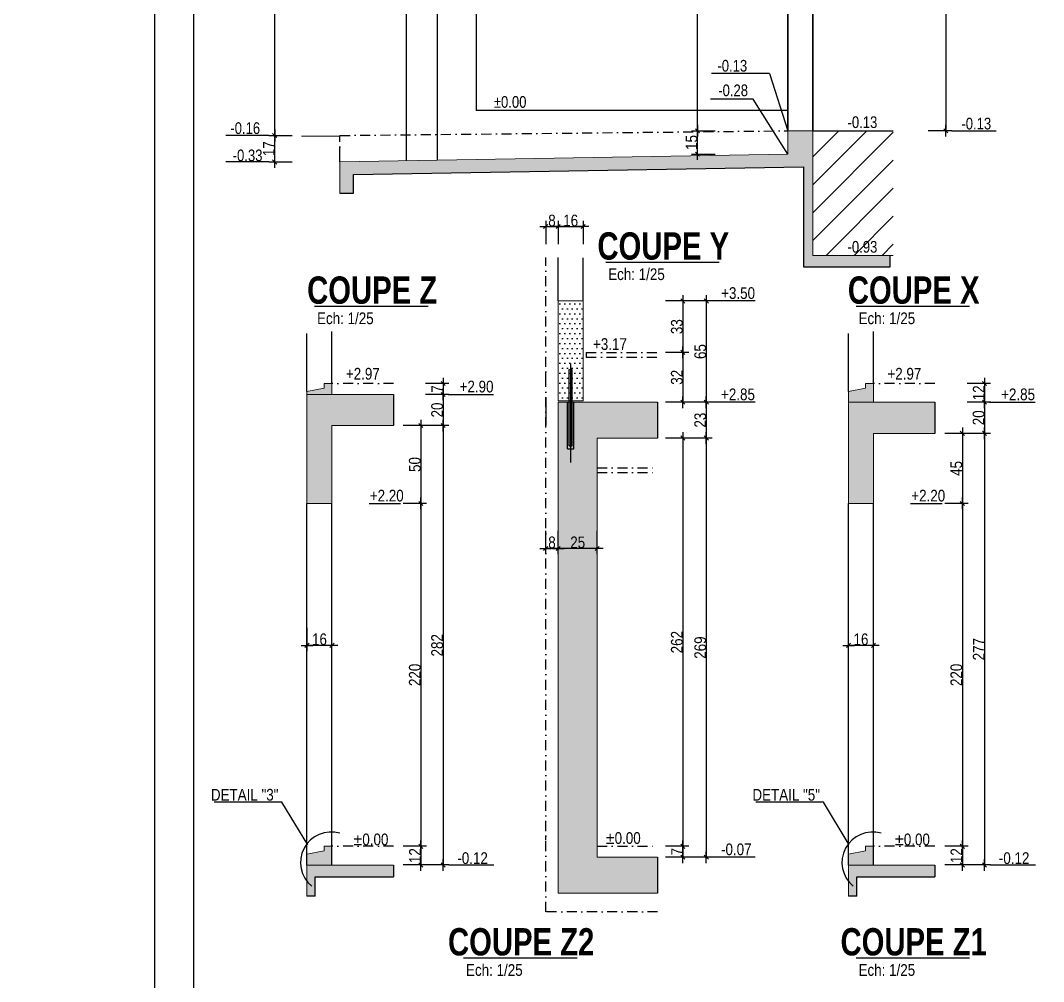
# Model space of a CAD drawing. Header units: centimetres. Extents: x -1744 to 32711, y -16767 to -12567.
# Drawn here: x 23449 to 24762, y -15463 to -14229 of the extents above; entities that cross this region are included whole.
import ezdxf
from ezdxf.enums import TextEntityAlignment as Align

# ---------------------------------------------------------------- set-up
doc = ezdxf.new("R2010")
doc.units = ezdxf.units.CM
doc.header["$LTSCALE"] = 25.4
doc.header["$PDMODE"] = 1
doc.header["$PDSIZE"] = -2
doc.linetypes.add('TIRETPTX2', pattern=[50.8, 25.4, -12.7, 0, -12.7])
for name, color, linetype in [('01_cote_gen', 4, 'Continuous'), ('01_linteaux', 2, 'Continuous'), ('01_poch_BN', 9, 'Continuous'), ('01_poch_murs', 253, 'Continuous'), ('01_texte', 230, 'Continuous'), ('AA_COTES', 2, 'Continuous')]:
    doc.layers.add(name, color=color, linetype=linetype)
doc.layers.add('01_murs_coup', color=5, linetype='Continuous', lineweight=60)
doc.styles.add('ARIAL NA', font='ARIALN.TTF')
doc.styles.add('impact', font='impact.ttf')
doc.styles.add('MATTE_TXT', font='arial.ttf')
doc.styles.add('STYLE2', font='ARIALN.TTF')
doc.dimstyles.new('JB25', dxfattribs={"dimscale": 0.1, "dimtxt": 150, "dimasz": 15, "dimexe": 0.1, "dimexo": 0.1, "dimgap": 0.09, "dimtad": 1, "dimdec": 1, "dimlfac": 0.5, "dimdsep": 46, "dimtxsty": 'STYLE2', "dimblk1": 'BOND_G', "dimblk2": 'BOND_D', "dimsah": 1, "dimcen": 1.5, "dimdle": 0.01, "dimse1": 1, "dimse2": 1, "dimclrd": 4, "dimclre": 2, "dimclrt": 6, "dimazin": 2, "dimtfac": 2.333333, "dimtdec": 1, "dimtix": 1, "dimtmove": 2, "dimatfit": 3, "dimldrblk": 'BOND_G', "dimfxl": 1, "dimtolj": 1, "dimtzin": 0, "dimarcsym": 0})

# ---------------------------------------------------------------- blocks, each defined once
blk = doc.blocks.new('BOND_G')
at = {"layer": 'AA_COTES', "color": 0}
for p, q in [((0, -5), (0, 15)), ((5, 0), (-5, 0)), ((1.77, 1.77), (-1.77, -1.77))]:
    blk.add_line(p, q, dxfattribs=at)
blk = doc.blocks.new('BOND_D')
at = {"layer": 'AA_COTES', "color": 0}
for p, q in [((5, 0), (-5, 0)), ((-1.77, -1.77), (1.77, 1.77)), ((0, 5), (0, -15))]:
    blk.add_line(p, q, dxfattribs=at)
blk = doc.blocks.new('*D939')
at = {"layer": '01_cote_gen', "color": 4, "lineweight": -2, "transparency": 16777216}
blk.add_line((24317.9, -14369), (24317.9, -13942), dxfattribs=at)
at = {"layer": 'Defpoints', "color": 0, "transparency": 16777216}
for p in [(24317.9, -13940.5), (24402.9, -13940.5), (24402.9, -14370.5)]:
    blk.add_point(p, dxfattribs=at)
at = {"layer": '01_cote_gen', "color": 4, "lineweight": -2, "transparency": 16777216, "xscale": 1.5, "yscale": 1.5, "zscale": 1.5}
for name, p, rotation in [('BOND_D', (24317.9, -13940.5), 90), ('BOND_G', (24317.9, -14370.5), 270)]:
    blk.add_blockref(name, p, dxfattribs=dict(at, rotation=rotation))
at = {"layer": '01_cote_gen', "color": 6, "transparency": 16777216, "insert": (24310.3, -14155.5), "char_height": 15, "attachment_point": 5, "rotation": 90, "style": 'STYLE2'}
blk.add_mtext('\\A1;215', dxfattribs=at)
blk = doc.blocks.new('*D947')
at = {"layer": '01_cote_gen', "color": 4, "lineweight": -2, "transparency": 16777216}
blk.add_line((23775.4, -14375), (23775.4, -13866), dxfattribs=at)
at = {"layer": 'Defpoints', "color": 0, "transparency": 16777216}
for p in [(23775.4, -13864.5), (23909.2, -13864.5), (23859.2, -14376.5)]:
    blk.add_point(p, dxfattribs=at)
at = {"layer": '01_cote_gen', "color": 4, "lineweight": -2, "transparency": 16777216, "xscale": 1.5, "yscale": 1.5, "zscale": 1.5}
for name, p, rotation in [('BOND_D', (23775.4, -13864.5), 90), ('BOND_G', (23775.4, -14376.5), 270)]:
    blk.add_blockref(name, p, dxfattribs=dict(at, rotation=rotation))
at = {"layer": '01_cote_gen', "color": 6, "transparency": 16777216, "insert": (23767.8, -14120.5), "char_height": 15, "attachment_point": 5, "rotation": 90, "style": 'STYLE2'}
blk.add_mtext('\\A1;256', dxfattribs=at)
blk = doc.blocks.new('*D943')
at = {"layer": '01_cote_gen', "color": 4, "lineweight": -2, "transparency": 16777216}
blk.add_line((23775.4, -14409), (23775.4, -14378), dxfattribs=at)
at = {"layer": 'Defpoints', "color": 0, "transparency": 16777216}
for p in [(23775.4, -14376.5), (23859.2, -14376.5), (23859.2, -14410.5)]:
    blk.add_point(p, dxfattribs=at)
at = {"layer": '01_cote_gen', "color": 4, "lineweight": -2, "transparency": 16777216, "xscale": 1.5, "yscale": 1.5, "zscale": 1.5}
for name, p, rotation in [('BOND_D', (23775.4, -14376.5), 90), ('BOND_G', (23775.4, -14410.5), 270)]:
    blk.add_blockref(name, p, dxfattribs=dict(at, rotation=rotation))
at = {"layer": '01_cote_gen', "color": 6, "transparency": 16777216, "insert": (23767.9, -14393.5), "char_height": 15, "attachment_point": 5, "rotation": 90, "style": 'STYLE2'}
blk.add_mtext('\\A1;17', dxfattribs=at)
blk = doc.blocks.new('*D952')
at = {"layer": '01_cote_gen', "color": 4, "lineweight": -2, "transparency": 16777216}
blk.add_line((24636.6, -13866), (24636.6, -14369), dxfattribs=at)
at = {"layer": 'Defpoints', "color": 0, "transparency": 16777216}
for p in [(24569.1, -13864.5), (24569.1, -14370.5), (24636.6, -14370.5)]:
    blk.add_point(p, dxfattribs=at)
at = {"layer": '01_cote_gen', "color": 4, "lineweight": -2, "transparency": 16777216, "xscale": 1.5, "yscale": 1.5, "zscale": 1.5}
for name, p, rotation in [('BOND_G', (24636.6, -13864.5), 90), ('BOND_D', (24636.6, -14370.5), 270)]:
    blk.add_blockref(name, p, dxfattribs=dict(at, rotation=rotation))
at = {"layer": '01_cote_gen', "color": 6, "transparency": 16777216, "insert": (24628.9, -14117.5), "char_height": 15, "attachment_point": 5, "rotation": 90, "style": 'STYLE2'}
blk.add_mtext('\\A1;253', dxfattribs=at)
blk = doc.blocks.new('*D954')
at = {"layer": '01_cote_gen', "color": 4, "lineweight": -2, "transparency": 16777216}
blk.add_line((24317.9, -14399), (24317.9, -14372), dxfattribs=at)
at = {"layer": 'Defpoints', "color": 0, "transparency": 16777216}
for p in [(24317.9, -14370.5), (24433.7, -14370.5), (24434, -14400.5)]:
    blk.add_point(p, dxfattribs=at)
at = {"layer": '01_cote_gen', "color": 4, "lineweight": -2, "transparency": 16777216, "xscale": 1.5, "yscale": 1.5, "zscale": 1.5}
for name, p, rotation in [('BOND_D', (24317.9, -14370.5), 90), ('BOND_G', (24317.9, -14400.5), 270)]:
    blk.add_blockref(name, p, dxfattribs=dict(at, rotation=rotation))
at = {"layer": '01_cote_gen', "color": 6, "transparency": 16777216, "insert": (24310.3, -14385.5), "char_height": 15, "attachment_point": 5, "rotation": 90, "style": 'STYLE2'}
blk.add_mtext('\\A1;15', dxfattribs=at)
blk = doc.blocks.new('*D994')
at = {"layer": '01_cote_gen', "color": 4, "lineweight": -2, "ltscale": 200, "transparency": 16777216}
blk.add_line((24542.2, -15031), (24513.2, -15031), dxfattribs=at)
at = {"layer": 'Defpoints', "color": 0, "ltscale": 200, "transparency": 16777216}
for p in [(24511.7, -15031), (24511.7, -15095.5), (24543.7, -15095.5)]:
    blk.add_point(p, dxfattribs=at)
at = {"layer": '01_cote_gen', "color": 4, "lineweight": -2, "ltscale": 200, "transparency": 16777216, "xscale": 1.5, "yscale": 1.5, "zscale": 1.5, "rotation": 180}
blk.add_blockref('BOND_D', (24511.7, -15031), dxfattribs=at)
at = {"layer": '01_cote_gen', "color": 4, "lineweight": -2, "ltscale": 200, "transparency": 16777216, "xscale": 1.5, "yscale": 1.5, "zscale": 1.5}
blk.add_blockref('BOND_G', (24543.7, -15031), dxfattribs=at)
at = {"layer": '01_cote_gen', "color": 6, "ltscale": 200, "transparency": 16777216, "insert": (24527.7, -15023.3), "char_height": 15, "attachment_point": 5, "style": 'STYLE2'}
blk.add_mtext('\\A1;16', dxfattribs=at)
blk = doc.blocks.new('*D995')
at = {"layer": '01_cote_gen', "color": 4, "lineweight": -2, "transparency": 16777216}
blk.add_line((24686.3, -14760.4), (24686.3, -15311.4), dxfattribs=at)
at = {"layer": 'Defpoints', "color": 0, "transparency": 16777216}
for p in [(24559.1, -14758.9), (24598.6, -15312.9), (24686.3, -15312.9)]:
    blk.add_point(p, dxfattribs=at)
at = {"layer": '01_cote_gen', "color": 4, "lineweight": -2, "transparency": 16777216, "xscale": 1.5, "yscale": 1.5, "zscale": 1.5}
for name, p, rotation in [('BOND_G', (24686.3, -14758.9), 90), ('BOND_D', (24686.3, -15312.9), 270)]:
    blk.add_blockref(name, p, dxfattribs=dict(at, rotation=rotation))
at = {"layer": '01_cote_gen', "color": 6, "transparency": 16777216, "insert": (24678.8, -15035.9), "char_height": 15, "attachment_point": 5, "rotation": 90, "style": 'STYLE2'}
blk.add_mtext('\\A1;277', dxfattribs=at)
blk = doc.blocks.new('*D996')
at = {"layer": '01_cote_gen', "color": 4, "lineweight": -2, "transparency": 16777216}
blk.add_line((24686.3, -14720.4), (24686.3, -14757.4), dxfattribs=at)
at = {"layer": 'Defpoints', "color": 0, "transparency": 16777216}
for p in [(24568.3, -14718.9), (24559.1, -14758.9), (24686.3, -14758.9)]:
    blk.add_point(p, dxfattribs=at)
at = {"layer": '01_cote_gen', "color": 4, "lineweight": -2, "transparency": 16777216, "xscale": 1.5, "yscale": 1.5, "zscale": 1.5}
for name, p, rotation in [('BOND_G', (24686.3, -14718.9), 90), ('BOND_D', (24686.3, -14758.9), 270)]:
    blk.add_blockref(name, p, dxfattribs=dict(at, rotation=rotation))
at = {"layer": '01_cote_gen', "color": 6, "transparency": 16777216, "insert": (24678.7, -14738.9), "char_height": 15, "attachment_point": 5, "rotation": 90, "style": 'STYLE2'}
blk.add_mtext('\\A1;20', dxfattribs=at)
blk = doc.blocks.new('*D997')
at = {"layer": '01_cote_gen', "color": 4, "lineweight": -2, "transparency": 16777216}
blk.add_line((24686.3, -14696.4), (24686.3, -14717.4), dxfattribs=at)
at = {"layer": 'Defpoints', "color": 0, "transparency": 16777216}
for p in [(24562.1, -14694.9), (24562.1, -14718.9), (24686.3, -14718.9)]:
    blk.add_point(p, dxfattribs=at)
at = {"layer": '01_cote_gen', "color": 4, "lineweight": -2, "transparency": 16777216, "xscale": 1.5, "yscale": 1.5, "zscale": 1.5}
for name, p, rotation in [('BOND_G', (24686.3, -14694.9), 90), ('BOND_D', (24686.3, -14718.9), 270)]:
    blk.add_blockref(name, p, dxfattribs=dict(at, rotation=rotation))
at = {"layer": '01_cote_gen', "color": 6, "transparency": 16777216, "insert": (24678.8, -14706.9), "char_height": 15, "attachment_point": 5, "rotation": 90, "style": 'STYLE2'}
blk.add_mtext('\\A1;12', dxfattribs=at)
blk = doc.blocks.new('*D998')
at = {"layer": '01_cote_gen', "color": 4, "lineweight": -2, "transparency": 16777216}
blk.add_line((24657.8, -14760.4), (24657.8, -14847.4), dxfattribs=at)
at = {"layer": 'Defpoints', "color": 0, "transparency": 16777216}
for p in [(24598.6, -14758.9), (24519.6, -14848.9), (24657.8, -14848.9)]:
    blk.add_point(p, dxfattribs=at)
at = {"layer": '01_cote_gen', "color": 4, "lineweight": -2, "transparency": 16777216, "xscale": 1.5, "yscale": 1.5, "zscale": 1.5}
for name, p, rotation in [('BOND_G', (24657.8, -14758.9), 90), ('BOND_D', (24657.8, -14848.9), 270)]:
    blk.add_blockref(name, p, dxfattribs=dict(at, rotation=rotation))
at = {"layer": '01_cote_gen', "color": 6, "transparency": 16777216, "insert": (24650.1, -14803.9), "char_height": 15, "attachment_point": 5, "rotation": 90, "style": 'STYLE2'}
blk.add_mtext('\\A1;45', dxfattribs=at)
blk = doc.blocks.new('*D999')
at = {"layer": '01_cote_gen', "color": 4, "lineweight": -2, "transparency": 16777216}
blk.add_line((24657.8, -14850.4), (24657.8, -15287.4), dxfattribs=at)
at = {"layer": 'Defpoints', "color": 0, "transparency": 16777216}
for p in [(24519.6, -14848.9), (24598.6, -15288.9), (24657.8, -15288.9)]:
    blk.add_point(p, dxfattribs=at)
at = {"layer": '01_cote_gen', "color": 4, "lineweight": -2, "transparency": 16777216, "xscale": 1.5, "yscale": 1.5, "zscale": 1.5}
for name, p, rotation in [('BOND_G', (24657.8, -14848.9), 90), ('BOND_D', (24657.8, -15288.9), 270)]:
    blk.add_blockref(name, p, dxfattribs=dict(at, rotation=rotation))
at = {"layer": '01_cote_gen', "color": 6, "transparency": 16777216, "insert": (24650.1, -15068.9), "char_height": 15, "attachment_point": 5, "rotation": 90, "style": 'STYLE2'}
blk.add_mtext('\\A1;220', dxfattribs=at)
blk = doc.blocks.new('*D1000')
at = {"layer": '01_cote_gen', "color": 4, "lineweight": -2, "transparency": 16777216}
blk.add_line((24657.8, -15290.4), (24657.8, -15311.4), dxfattribs=at)
at = {"layer": 'Defpoints', "color": 0, "transparency": 16777216}
for p in [(24598.6, -15288.9), (24598.6, -15312.9), (24657.8, -15312.9)]:
    blk.add_point(p, dxfattribs=at)
at = {"layer": '01_cote_gen', "color": 4, "lineweight": -2, "transparency": 16777216, "xscale": 1.5, "yscale": 1.5, "zscale": 1.5}
for name, p, rotation in [('BOND_G', (24657.8, -15288.9), 90), ('BOND_D', (24657.8, -15312.9), 270)]:
    blk.add_blockref(name, p, dxfattribs=dict(at, rotation=rotation))
at = {"layer": '01_cote_gen', "color": 6, "transparency": 16777216, "insert": (24650.2, -15300.9), "char_height": 15, "attachment_point": 5, "rotation": 90, "style": 'STYLE2'}
blk.add_mtext('\\A1;12', dxfattribs=at)
blk = doc.blocks.new('*D1002')
at = {"layer": '01_cote_gen', "color": 4, "lineweight": -2, "transparency": 16777216}
blk.add_line((24137.7, -14906.6), (24124.7, -14906.6), dxfattribs=at)
at = {"layer": 'Defpoints', "color": 0, "transparency": 16777216}
for p in [(24123.2, -14906.6), (24123.2, -14942.5), (24139.2, -14942.5)]:
    blk.add_point(p, dxfattribs=at)
at = {"layer": '01_cote_gen', "color": 4, "lineweight": -2, "transparency": 16777216, "xscale": 1.5, "yscale": 1.5, "zscale": 1.5, "rotation": 180}
blk.add_blockref('BOND_D', (24123.2, -14906.6), dxfattribs=at)
at = {"layer": '01_cote_gen', "color": 4, "lineweight": -2, "transparency": 16777216, "xscale": 1.5, "yscale": 1.5, "zscale": 1.5}
blk.add_blockref('BOND_G', (24139.2, -14906.6), dxfattribs=at)
at = {"layer": '01_cote_gen', "color": 6, "transparency": 16777216, "insert": (24131.2, -14898.9), "char_height": 15, "attachment_point": 5, "style": 'STYLE2'}
blk.add_mtext('\\A1;8', dxfattribs=at)
blk = doc.blocks.new('*D1005')
at = {"layer": '01_cote_gen', "color": 4, "lineweight": -2, "transparency": 16777216}
blk.add_line((24124.7, -14493.4), (24137.7, -14493.4), dxfattribs=at)
at = {"layer": 'Defpoints', "color": 0, "transparency": 16777216}
for p in [(24139.2, -14493.4), (24123.2, -14533), (24139.2, -14533.1)]:
    blk.add_point(p, dxfattribs=at)
at = {"layer": '01_cote_gen', "color": 4, "lineweight": -2, "transparency": 16777216, "xscale": 1.5, "yscale": 1.5, "zscale": 1.5, "rotation": 180}
blk.add_blockref('BOND_G', (24123.2, -14493.4), dxfattribs=at)
at = {"layer": '01_cote_gen', "color": 4, "lineweight": -2, "transparency": 16777216, "xscale": 1.5, "yscale": 1.5, "zscale": 1.5}
blk.add_blockref('BOND_D', (24139.2, -14493.4), dxfattribs=at)
at = {"layer": '01_cote_gen', "color": 6, "transparency": 16777216, "insert": (24131.2, -14485.8), "char_height": 15, "attachment_point": 5, "style": 'STYLE2'}
blk.add_mtext('\\A1;8', dxfattribs=at)
blk = doc.blocks.new('*D1006')
at = {"layer": '01_cote_gen', "color": 4, "lineweight": -2, "transparency": 16777216}
blk.add_line((24140.7, -14493.4), (24169.7, -14493.4), dxfattribs=at)
at = {"layer": 'Defpoints', "color": 0, "transparency": 16777216}
for p in [(24171.2, -14493.4), (24139.2, -14508.4), (24171.2, -14533.4)]:
    blk.add_point(p, dxfattribs=at)
at = {"layer": '01_cote_gen', "color": 4, "lineweight": -2, "transparency": 16777216, "xscale": 1.5, "yscale": 1.5, "zscale": 1.5, "rotation": 180}
blk.add_blockref('BOND_G', (24139.2, -14493.4), dxfattribs=at)
at = {"layer": '01_cote_gen', "color": 4, "lineweight": -2, "transparency": 16777216, "xscale": 1.5, "yscale": 1.5, "zscale": 1.5}
blk.add_blockref('BOND_D', (24171.2, -14493.4), dxfattribs=at)
at = {"layer": '01_cote_gen', "color": 6, "transparency": 16777216, "insert": (24155.2, -14485.8), "char_height": 15, "attachment_point": 5, "style": 'STYLE2'}
blk.add_mtext('\\A1;16', dxfattribs=at)
blk = doc.blocks.new('*D1007')
at = {"layer": '01_cote_gen', "color": 4, "lineweight": -2, "transparency": 16777216}
blk.add_line((24187.7, -14906.6), (24140.7, -14906.6), dxfattribs=at)
at = {"layer": 'Defpoints', "color": 0, "transparency": 16777216}
for p in [(24139.2, -14863.9), (24189.2, -14863.9), (24139.2, -14906.6)]:
    blk.add_point(p, dxfattribs=at)
at = {"layer": '01_cote_gen', "color": 4, "lineweight": -2, "transparency": 16777216, "xscale": 1.5, "yscale": 1.5, "zscale": 1.5, "rotation": 180}
blk.add_blockref('BOND_D', (24139.2, -14906.6), dxfattribs=at)
at = {"layer": '01_cote_gen', "color": 4, "lineweight": -2, "transparency": 16777216, "xscale": 1.5, "yscale": 1.5, "zscale": 1.5}
blk.add_blockref('BOND_G', (24189.2, -14906.6), dxfattribs=at)
at = {"layer": '01_cote_gen', "color": 6, "transparency": 16777216, "insert": (24164.2, -14898.9), "char_height": 15, "attachment_point": 5, "style": 'STYLE2'}
blk.add_mtext('\\A1;25', dxfattribs=at)
blk = doc.blocks.new('*D1008')
at = {"layer": '01_cote_gen', "color": 4, "lineweight": -2, "transparency": 16777216}
blk.add_line((24329.2, -14590.4), (24329.2, -14717.4), dxfattribs=at)
at = {"layer": 'Defpoints', "color": 0, "transparency": 16777216}
for p in [(24171.2, -14588.9), (24266.7, -14718.9), (24329.2, -14718.9)]:
    blk.add_point(p, dxfattribs=at)
at = {"layer": '01_cote_gen', "color": 4, "lineweight": -2, "transparency": 16777216, "xscale": 1.5, "yscale": 1.5, "zscale": 1.5}
for name, p, rotation in [('BOND_G', (24329.2, -14588.9), 90), ('BOND_D', (24329.2, -14718.9), 270)]:
    blk.add_blockref(name, p, dxfattribs=dict(at, rotation=rotation))
at = {"layer": '01_cote_gen', "color": 6, "transparency": 16777216, "insert": (24321.5, -14653.9), "char_height": 15, "attachment_point": 5, "rotation": 90, "style": 'STYLE2'}
blk.add_mtext('\\A1;65', dxfattribs=at)
blk = doc.blocks.new('*D1009')
at = {"layer": '01_cote_gen', "color": 4, "lineweight": -2, "transparency": 16777216}
blk.add_line((24299.2, -14590.4), (24299.2, -14653.4), dxfattribs=at)
at = {"layer": 'Defpoints', "color": 0, "transparency": 16777216}
for p in [(24171.2, -14588.9), (24266.7, -14654.9), (24299.2, -14654.9)]:
    blk.add_point(p, dxfattribs=at)
at = {"layer": '01_cote_gen', "color": 4, "lineweight": -2, "transparency": 16777216, "xscale": 1.5, "yscale": 1.5, "zscale": 1.5}
for name, p, rotation in [('BOND_G', (24299.2, -14588.9), 90), ('BOND_D', (24299.2, -14654.9), 270)]:
    blk.add_blockref(name, p, dxfattribs=dict(at, rotation=rotation))
at = {"layer": '01_cote_gen', "color": 6, "transparency": 16777216, "insert": (24291.5, -14621.9), "char_height": 15, "attachment_point": 5, "rotation": 90, "style": 'STYLE2'}
blk.add_mtext('\\A1;33', dxfattribs=at)
blk = doc.blocks.new('*D1010')
at = {"layer": '01_cote_gen', "color": 4, "lineweight": -2, "transparency": 16777216}
blk.add_line((24299.2, -14656.4), (24299.2, -14717.4), dxfattribs=at)
at = {"layer": 'Defpoints', "color": 0, "transparency": 16777216}
for p in [(24291.7, -14654.9), (24266.7, -14718.9), (24299.2, -14718.9)]:
    blk.add_point(p, dxfattribs=at)
at = {"layer": '01_cote_gen', "color": 4, "lineweight": -2, "transparency": 16777216, "xscale": 1.5, "yscale": 1.5, "zscale": 1.5}
for name, p, rotation in [('BOND_G', (24299.2, -14654.9), 90), ('BOND_D', (24299.2, -14718.9), 270)]:
    blk.add_blockref(name, p, dxfattribs=dict(at, rotation=rotation))
at = {"layer": '01_cote_gen', "color": 6, "transparency": 16777216, "insert": (24291.5, -14686.9), "char_height": 15, "attachment_point": 5, "rotation": 90, "style": 'STYLE2'}
blk.add_mtext('\\A1;32', dxfattribs=at)
blk = doc.blocks.new('*D1011')
at = {"layer": '01_cote_gen', "color": 4, "lineweight": -2, "transparency": 16777216}
blk.add_line((24329.2, -14720.4), (24329.2, -14763.4), dxfattribs=at)
at = {"layer": 'Defpoints', "color": 0, "transparency": 16777216}
for p in [(24276.7, -14718.9), (-1744.2, -14764.9), (24329.2, -14764.9)]:
    blk.add_point(p, dxfattribs=at)
at = {"layer": '01_cote_gen', "color": 4, "lineweight": -2, "transparency": 16777216, "xscale": 1.5, "yscale": 1.5, "zscale": 1.5}
for name, p, rotation in [('BOND_G', (24329.2, -14718.9), 90), ('BOND_D', (24329.2, -14764.9), 270)]:
    blk.add_blockref(name, p, dxfattribs=dict(at, rotation=rotation))
at = {"layer": '01_cote_gen', "color": 6, "transparency": 16777216, "insert": (24321.5, -14741.9), "char_height": 15, "attachment_point": 5, "rotation": 90, "style": 'STYLE2'}
blk.add_mtext('\\A1;23', dxfattribs=at)
blk = doc.blocks.new('*D1003')
at = {"layer": '01_cote_gen', "color": 4, "lineweight": -2, "transparency": 16777216}
blk.add_line((24329.2, -14766.4), (24329.2, -15301.4), dxfattribs=at)
at = {"layer": 'Defpoints', "color": 0, "transparency": 16777216}
for p in [(24306.7, -14764.9), (24266.7, -15302.9), (24329.2, -15302.9)]:
    blk.add_point(p, dxfattribs=at)
at = {"layer": '01_cote_gen', "color": 4, "lineweight": -2, "transparency": 16777216, "xscale": 1.5, "yscale": 1.5, "zscale": 1.5}
for name, p, rotation in [('BOND_G', (24329.2, -14764.9), 90), ('BOND_D', (24329.2, -15302.9), 270)]:
    blk.add_blockref(name, p, dxfattribs=dict(at, rotation=rotation))
at = {"layer": '01_cote_gen', "color": 6, "transparency": 16777216, "insert": (24321.5, -15033.9), "char_height": 15, "attachment_point": 5, "rotation": 90, "style": 'STYLE2'}
blk.add_mtext('\\A1;269', dxfattribs=at)
blk = doc.blocks.new('*D1004')
at = {"layer": '01_cote_gen', "color": 4, "lineweight": -2, "transparency": 16777216}
blk.add_line((24299.2, -14766.4), (24299.2, -15287.4), dxfattribs=at)
at = {"layer": 'Defpoints', "color": 0, "transparency": 16777216}
for p in [(24306.7, -14764.9), (24266.7, -15288.9), (24299.2, -15288.9)]:
    blk.add_point(p, dxfattribs=at)
at = {"layer": '01_cote_gen', "color": 4, "lineweight": -2, "transparency": 16777216, "xscale": 1.5, "yscale": 1.5, "zscale": 1.5}
for name, p, rotation in [('BOND_G', (24299.2, -14764.9), 90), ('BOND_D', (24299.2, -15288.9), 270)]:
    blk.add_blockref(name, p, dxfattribs=dict(at, rotation=rotation))
at = {"layer": '01_cote_gen', "color": 6, "transparency": 16777216, "insert": (24291.5, -15026.9), "char_height": 15, "attachment_point": 5, "rotation": 90, "style": 'STYLE2'}
blk.add_mtext('\\A1;262', dxfattribs=at)
blk = doc.blocks.new('*D1001')
at = {"layer": '01_cote_gen', "color": 4, "lineweight": -2, "transparency": 16777216}
blk.add_line((24299.2, -15290.4), (24299.2, -15301.4), dxfattribs=at)
at = {"layer": 'Defpoints', "color": 0, "transparency": 16777216}
for p in [(24264.2, -15288.9), (24264.2, -15302.9), (24299.2, -15302.9)]:
    blk.add_point(p, dxfattribs=at)
at = {"layer": '01_cote_gen', "color": 4, "lineweight": -2, "transparency": 16777216, "xscale": 1.5, "yscale": 1.5, "zscale": 1.5}
for name, p, rotation in [('BOND_G', (24299.2, -15288.9), 90), ('BOND_D', (24299.2, -15302.9), 270)]:
    blk.add_blockref(name, p, dxfattribs=dict(at, rotation=rotation))
at = {"layer": '01_cote_gen', "color": 6, "transparency": 16777216, "insert": (24291.7, -15295.9), "char_height": 15, "attachment_point": 5, "rotation": 90, "style": 'STYLE2'}
blk.add_mtext('\\A1;7', dxfattribs=at)
blk = doc.blocks.new('*D1012')
at = {"layer": '01_cote_gen', "color": 4, "lineweight": -2, "ltscale": 200, "transparency": 16777216}
blk.add_line((23847.4, -15031), (23818.4, -15031), dxfattribs=at)
at = {"layer": 'Defpoints', "color": 0, "ltscale": 200, "transparency": 16777216}
for p in [(23816.9, -15031), (23816.9, -15095.5), (23848.9, -15095.5)]:
    blk.add_point(p, dxfattribs=at)
at = {"layer": '01_cote_gen', "color": 4, "lineweight": -2, "ltscale": 200, "transparency": 16777216, "xscale": 1.5, "yscale": 1.5, "zscale": 1.5, "rotation": 180}
blk.add_blockref('BOND_D', (23816.9, -15031), dxfattribs=at)
at = {"layer": '01_cote_gen', "color": 4, "lineweight": -2, "ltscale": 200, "transparency": 16777216, "xscale": 1.5, "yscale": 1.5, "zscale": 1.5}
blk.add_blockref('BOND_G', (23848.9, -15031), dxfattribs=at)
at = {"layer": '01_cote_gen', "color": 6, "ltscale": 200, "transparency": 16777216, "insert": (23832.9, -15023.3), "char_height": 15, "attachment_point": 5, "style": 'STYLE2'}
blk.add_mtext('\\A1;16', dxfattribs=at)
blk = doc.blocks.new('*D1013')
at = {"layer": '01_cote_gen', "color": 4, "lineweight": -2, "transparency": 16777216}
blk.add_line((23991.5, -14750.4), (23991.5, -15311.4), dxfattribs=at)
at = {"layer": 'Defpoints', "color": 0, "transparency": 16777216}
for p in [(23864.3, -14748.9), (23903.7, -15312.9), (23991.5, -15312.9)]:
    blk.add_point(p, dxfattribs=at)
at = {"layer": '01_cote_gen', "color": 4, "lineweight": -2, "transparency": 16777216, "xscale": 1.5, "yscale": 1.5, "zscale": 1.5}
for name, p, rotation in [('BOND_G', (23991.5, -14748.9), 90), ('BOND_D', (23991.5, -15312.9), 270)]:
    blk.add_blockref(name, p, dxfattribs=dict(at, rotation=rotation))
at = {"layer": '01_cote_gen', "color": 6, "transparency": 16777216, "insert": (23983.9, -15030.9), "char_height": 15, "attachment_point": 5, "rotation": 90, "style": 'STYLE2'}
blk.add_mtext('\\A1;282', dxfattribs=at)
blk = doc.blocks.new('*D1014')
at = {"layer": '01_cote_gen', "color": 4, "lineweight": -2, "transparency": 16777216}
blk.add_line((23991.5, -14710.4), (23991.5, -14747.4), dxfattribs=at)
at = {"layer": 'Defpoints', "color": 0, "transparency": 16777216}
for p in [(23873.5, -14708.9), (23864.3, -14748.9), (23991.5, -14748.9)]:
    blk.add_point(p, dxfattribs=at)
at = {"layer": '01_cote_gen', "color": 4, "lineweight": -2, "transparency": 16777216, "xscale": 1.5, "yscale": 1.5, "zscale": 1.5}
for name, p, rotation in [('BOND_G', (23991.5, -14708.9), 90), ('BOND_D', (23991.5, -14748.9), 270)]:
    blk.add_blockref(name, p, dxfattribs=dict(at, rotation=rotation))
at = {"layer": '01_cote_gen', "color": 6, "transparency": 16777216, "insert": (23983.9, -14728.9), "char_height": 15, "attachment_point": 5, "rotation": 90, "style": 'STYLE2'}
blk.add_mtext('\\A1;20', dxfattribs=at)
blk = doc.blocks.new('*D1015')
at = {"layer": '01_cote_gen', "color": 4, "lineweight": -2, "transparency": 16777216}
blk.add_line((23991.5, -14696.4), (23991.5, -14707.4), dxfattribs=at)
at = {"layer": 'Defpoints', "color": 0, "transparency": 16777216}
for p in [(23867.3, -14694.9), (23867.3, -14708.9), (23991.5, -14708.9)]:
    blk.add_point(p, dxfattribs=at)
at = {"layer": '01_cote_gen', "color": 4, "lineweight": -2, "transparency": 16777216, "xscale": 1.5, "yscale": 1.5, "zscale": 1.5}
for name, p, rotation in [('BOND_G', (23991.5, -14694.9), 90), ('BOND_D', (23991.5, -14708.9), 270)]:
    blk.add_blockref(name, p, dxfattribs=dict(at, rotation=rotation))
at = {"layer": '01_cote_gen', "color": 6, "transparency": 16777216, "insert": (23984, -14701.9), "char_height": 15, "attachment_point": 5, "rotation": 90, "style": 'STYLE2'}
blk.add_mtext('\\A1;7', dxfattribs=at)
blk = doc.blocks.new('*D1016')
at = {"layer": '01_cote_gen', "color": 4, "lineweight": -2, "transparency": 16777216}
blk.add_line((23962.9, -14750.4), (23962.9, -14847.4), dxfattribs=at)
at = {"layer": 'Defpoints', "color": 0, "transparency": 16777216}
for p in [(23903.7, -14748.9), (23824.8, -14848.9), (23962.9, -14848.9)]:
    blk.add_point(p, dxfattribs=at)
at = {"layer": '01_cote_gen', "color": 4, "lineweight": -2, "transparency": 16777216, "xscale": 1.5, "yscale": 1.5, "zscale": 1.5}
for name, p, rotation in [('BOND_G', (23962.9, -14748.9), 90), ('BOND_D', (23962.9, -14848.9), 270)]:
    blk.add_blockref(name, p, dxfattribs=dict(at, rotation=rotation))
at = {"layer": '01_cote_gen', "color": 6, "transparency": 16777216, "insert": (23955.3, -14798.9), "char_height": 15, "attachment_point": 5, "rotation": 90, "style": 'STYLE2'}
blk.add_mtext('\\A1;50', dxfattribs=at)
blk = doc.blocks.new('*D1017')
at = {"layer": '01_cote_gen', "color": 4, "lineweight": -2, "transparency": 16777216}
blk.add_line((23962.9, -14850.4), (23962.9, -15287.4), dxfattribs=at)
at = {"layer": 'Defpoints', "color": 0, "transparency": 16777216}
for p in [(23824.8, -14848.9), (23903.7, -15288.9), (23962.9, -15288.9)]:
    blk.add_point(p, dxfattribs=at)
at = {"layer": '01_cote_gen', "color": 4, "lineweight": -2, "transparency": 16777216, "xscale": 1.5, "yscale": 1.5, "zscale": 1.5}
for name, p, rotation in [('BOND_G', (23962.9, -14848.9), 90), ('BOND_D', (23962.9, -15288.9), 270)]:
    blk.add_blockref(name, p, dxfattribs=dict(at, rotation=rotation))
at = {"layer": '01_cote_gen', "color": 6, "transparency": 16777216, "insert": (23955.3, -15068.9), "char_height": 15, "attachment_point": 5, "rotation": 90, "style": 'STYLE2'}
blk.add_mtext('\\A1;220', dxfattribs=at)
blk = doc.blocks.new('*D1018')
at = {"layer": '01_cote_gen', "color": 4, "lineweight": -2, "transparency": 16777216}
blk.add_line((23962.9, -15290.4), (23962.9, -15311.4), dxfattribs=at)
at = {"layer": 'Defpoints', "color": 0, "transparency": 16777216}
for p in [(23903.7, -15288.9), (23903.7, -15312.9), (23962.9, -15312.9)]:
    blk.add_point(p, dxfattribs=at)
at = {"layer": '01_cote_gen', "color": 4, "lineweight": -2, "transparency": 16777216, "xscale": 1.5, "yscale": 1.5, "zscale": 1.5}
for name, p, rotation in [('BOND_G', (23962.9, -15288.9), 90), ('BOND_D', (23962.9, -15312.9), 270)]:
    blk.add_blockref(name, p, dxfattribs=dict(at, rotation=rotation))
at = {"layer": '01_cote_gen', "color": 6, "transparency": 16777216, "insert": (23955.4, -15300.9), "char_height": 15, "attachment_point": 5, "rotation": 90, "style": 'STYLE2'}
blk.add_mtext('\\A1;12', dxfattribs=at)

msp = doc.modelspace()

# ---------------------------------------------------------------- hatches: boundary and pattern name
at = {"layer": '01_linteaux', "ltscale": 0.1}
h = msp.add_hatch(dxfattribs=at)
h.set_pattern_fill('DOTS', color=256, scale=4)
h.set_pattern_definition([(0, (398.8005, 1358.533), (3.175, 6.35), [0, -6.35])])
h.paths.add_polyline_path([(24171.21, -14588.94), (24139.21, -14588.94), (24139.21, -14716.94), (24171.21, -14716.94)])
at = {"layer": '01_poch_BN'}
h = msp.add_hatch(color=256, dxfattribs=at)
h.dxf.hatch_style = 1
h.paths.add_polyline_path([(24465.98, -14370.54), (24433.98, -14370.54), (24433.98, -14400.54), (23859.2, -14410.54), (23859.2, -14450.71), (23876.42, -14450.71), (23876.42, -14426.46), (24454.15, -14416.67), (24454.15, -14545.28), (24565.33, -14545.28), (24565.33, -14530.54), (24465.98, -14530.54)])
h = msp.add_hatch(color=256, dxfattribs=at)
h.dxf.hatch_style = 1
h.paths.add_polyline_path([(23848.87, -15288.94), (23838.87, -15288.94), (23838.87, -15294.94), (23816.87, -15298.94), (23816.87, -15313.11), (23848.87, -15313.06)])
h.paths.add_polyline_path([(23927.82, -15312.94), (23816.87, -15313.11), (23816.87, -15353.11), (23827.49, -15353.09), (23827.49, -15328.1), (23927.82, -15327.93)])
h.paths.add_polyline_path([(23848.87, -14748.94), (23927.82, -14748.94), (23927.82, -14708.94), (23816.87, -14708.94), (23816.87, -14848.94), (23848.87, -14848.94)])
h.paths.add_polyline_path([(23848.87, -14694.94), (23838.87, -14694.94), (23838.87, -14700.94), (23816.87, -14704.94), (23816.87, -14708.94), (23848.87, -14708.94)])
h = msp.add_hatch(color=256, dxfattribs=at)
h.dxf.hatch_style = 1
h.paths.add_polyline_path([(24543.7, -15288.94), (24533.7, -15288.94), (24533.7, -15294.94), (24511.7, -15298.94), (24511.7, -15313.11), (24543.7, -15313.06)])
h.paths.add_polyline_path([(24622.65, -15312.94), (24511.7, -15313.11), (24511.7, -15353.11), (24522.31, -15353.09), (24522.31, -15328.1), (24622.65, -15327.93)])
h.paths.add_polyline_path([(24622.65, -14718.94), (24511.7, -14718.94), (24511.7, -14848.94), (24543.7, -14848.94), (24543.7, -14758.94), (24622.65, -14758.94)])
h.paths.add_polyline_path([(24543.7, -14694.94), (24533.7, -14694.94), (24533.7, -14700.94), (24511.7, -14704.94), (24511.7, -14718.94), (24543.7, -14718.94)])
h = msp.add_hatch(color=256, dxfattribs=at)
h.dxf.hatch_style = 1
h.paths.add_polyline_path([(24266.71, -14718.94), (24139.21, -14718.94), (24139.21, -15302.94), (24139.21, -15348.94), (24266.71, -15348.94), (24266.71, -15302.94), (24189.21, -15302.94), (24189.21, -14764.94), (24266.71, -14764.94)])
h.paths.add_polyline_path([(24151.02, -14914.47), (24177.63, -14914.47), (24177.63, -14883.24), (24151.02, -14883.24)], flags=24)
at = {"layer": '01_poch_murs', "ltscale": 3}
h = msp.add_hatch(dxfattribs=at)
h.set_pattern_fill('ANSI31', color=256, scale=8)
h.set_pattern_definition([(45, (-30726.936, 36837.304), (-17.960512, 17.960512), [])])
h.paths.add_polyline_path([(24741.11, -14476.99), (24741.11, -14423.76), (24678.66, -14423.76), (24678.66, -14476.99)], flags=24)
h.paths.add_polyline_path([(25133.05, -14506.99), (25133.05, -14453.76), (25070.6, -14453.76), (25070.6, -14506.99)], flags=24)
h.paths.add_polyline_path([(25133.05, -14426.99), (25133.05, -14373.76), (25070.6, -14373.76), (25070.6, -14426.99)], flags=24)
h.paths.add_polyline_path([(24574.69, -14530.76), (24666.44, -14530.76), (24666.44, -14484.78), (24574.69, -14484.78)], flags=9)
h.paths.add_polyline_path([(24569.11, -14530.54), (24569.11, -14370.54), (24465.98, -14370.54), (24465.98, -14530.54)])

# ---------------------------------------------------------------- linework, layer by layer
at = {"layer": '01_cote_gen'}
msp.add_line((23621.5, -16767.07), (23621.5, -12567.07), dxfattribs=at)
at = {"layer": '01_linteaux', "linetype": 'Continuous'}
for p, q in [((23943.98, -13864.54), (23943.98, -14409.06)), ((23983.98, -13864.54), (23983.98, -14408.37)), ((24033.98, -13864.54), (24033.98, -14344.54)), ((24433.98, -13940.54), (24433.98, -14370.54)), ((24465.98, -13940.54), (24465.98, -14370.54)), ((24433.98, -14370.54), (24433.98, -14202.01)), ((24465.98, -14370.54), (24465.98, -14202.01)), ((24433.98, -14344.54), (24033.98, -14344.54)), ((24465.98, -14370.54), (24569.11, -14370.54)), ((24465.98, -14370.54), (24475.98, -14370.54)), ((24155.21, -14796.39), (24155.21, -14669.3)), ((24153.21, -14676.94), (24157.21, -14676.94)), ((24153.21, -14774.94), (24153.21, -14676.94)), ((24157.21, -14774.94), (24157.21, -14676.94)), ((24151.21, -14778.94), (24151.21, -14718.94)), ((24159.21, -14778.94), (24159.21, -14718.94)), ((24151.21, -14778.94), (24159.21, -14778.94)), ((24153.21, -14774.94), (24157.21, -14774.94))]:
    msp.add_line(p, q, dxfattribs=at)
at = {"layer": '01_linteaux', "linetype": 'TIRETPTX2', "ltscale": 0.02}
for p, q in [((23859.2, -14376.54), (24433.98, -14370.54)), ((23859.2, -14410.54), (23859.2, -14376.54)), ((23859.2, -14404.54), (23859.2, -14390.54)), ((24123.21, -15372.94), (24123.21, -14532.96)), ((24175.21, -14654.94), (24266.71, -14654.94)), ((24175.21, -14654.94), (24175.21, -14660.94)), ((24175.21, -14660.94), (24266.71, -14660.94)), ((24123.21, -14686.94), (24123.21, -14680.94)), ((24123.21, -14686.94), (24123.21, -14680.94)), ((23927.82, -14694.94), (23848.87, -14694.94)), ((24622.65, -14694.94), (24543.7, -14694.94)), ((24189.21, -14802.94), (24266.71, -14802.94)), ((24189.21, -14808.94), (24266.71, -14808.94)), ((24123.21, -15280.94), (24123.21, -15274.94)), ((23927.82, -15288.94), (23848.87, -15288.94)), ((24189.21, -15288.94), (24266.71, -15288.94)), ((24622.65, -15288.94), (24543.7, -15288.94)), ((24266.71, -15372.94), (24123.21, -15372.94))]:
    msp.add_line(p, q, dxfattribs=at)
at = {"layer": '01_linteaux', "ltscale": 0.1}
for p, q in [((24139.21, -14588.94), (24139.21, -14533.11)), ((24171.21, -14588.94), (24171.21, -14533.4)), ((23816.87, -14704.94), (23816.87, -14630.62)), ((23848.87, -14694.94), (23848.87, -14628.28)), ((24511.7, -14704.94), (24511.7, -14630.62)), ((24543.7, -14694.94), (24543.7, -14628.28)), ((24123.21, -14712.94), (24123.21, -14748.94)), ((23816.87, -15313.11), (23816.87, -14848.94)), ((23848.87, -15313.11), (23848.87, -14848.94)), ((24511.7, -15313.11), (24511.7, -14848.94)), ((24543.7, -15313.11), (24543.7, -14848.94))]:
    msp.add_line(p, q, dxfattribs=at)
at = {"layer": '01_murs_coup', "linetype": 'Continuous', "lineweight": 5}
for p, q in [((24433.98, -14370.54), (24465.98, -14370.54)), ((24433.98, -14370.54), (24433.98, -14400.54)), ((24433.98, -14370.54), (24465.98, -14370.54)), ((24465.98, -14370.54), (24465.98, -14530.54)), ((24465.98, -14370.54), (24465.98, -14530.54)), ((23859.2, -14377.54), (23809.74, -14377.54)), ((23859.2, -14410.54), (24433.98, -14400.54)), ((23859.2, -14450.71), (23859.2, -14410.54)), ((24465.98, -14530.54), (24569.11, -14530.54)), ((24139.21, -14588.94), (24171.21, -14588.94)), ((24139.21, -14588.94), (24139.21, -14716.94)), ((24171.21, -14588.94), (24171.21, -14716.94)), ((23838.87, -14700.94), (23816.87, -14704.94)), ((23848.87, -14694.94), (23838.87, -14694.94)), ((23838.87, -14694.94), (23838.87, -14700.94)), ((23848.87, -14694.94), (23848.87, -14708.94)), ((24533.7, -14700.94), (24511.7, -14704.94)), ((24543.7, -14694.94), (24533.7, -14694.94)), ((24533.7, -14694.94), (24533.7, -14700.94)), ((24543.7, -14694.94), (24543.7, -14718.94)), ((23816.87, -14704.94), (23816.87, -14708.94)), ((23927.82, -14708.94), (23816.87, -14708.94)), ((23816.87, -14848.94), (23816.87, -14708.94)), ((24511.7, -14704.94), (24511.7, -14718.94)), ((24139.21, -14716.94), (24171.21, -14716.94)), ((24139.21, -14716.94), (24171.21, -14716.94)), ((24139.21, -14718.94), (24266.71, -14718.94)), ((24139.21, -14718.94), (24139.21, -15302.94)), ((24622.65, -14718.94), (24511.7, -14718.94)), ((24511.7, -14848.94), (24511.7, -14718.94)), ((23927.82, -14748.94), (23848.87, -14748.94)), ((23848.87, -14848.94), (23848.87, -14748.94)), ((24189.21, -14764.94), (24189.21, -15302.94)), ((24189.21, -14764.94), (24266.71, -14764.94)), ((24622.65, -14758.94), (24543.7, -14758.94)), ((24543.7, -14848.94), (24543.7, -14758.94)), ((23848.87, -14848.94), (23816.87, -14848.94)), ((24543.7, -14848.94), (24511.7, -14848.94)), ((23848.87, -15288.94), (23838.87, -15288.94)), ((23838.87, -15288.94), (23838.87, -15294.94)), ((23848.87, -15288.94), (23848.87, -15312.94)), ((24543.7, -15288.94), (24533.7, -15288.94)), ((24533.7, -15288.94), (24533.7, -15294.94)), ((24543.7, -15288.94), (24543.7, -15312.94)), ((23838.87, -15294.94), (23816.87, -15298.94)), ((23816.87, -15298.94), (23816.87, -15312.94)), ((24139.21, -15302.94), (24139.21, -15348.94)), ((24189.21, -15302.94), (24266.71, -15302.94)), ((24533.7, -15294.94), (24511.7, -15298.94)), ((24511.7, -15298.94), (24511.7, -15312.94)), ((23927.82, -15312.94), (23816.87, -15313.11)), ((23816.87, -15353.11), (23816.87, -15313.11)), ((24622.65, -15312.94), (24511.7, -15313.11)), ((24511.7, -15353.11), (24511.7, -15313.11)), ((24266.71, -15348.94), (24139.21, -15348.94))]:
    msp.add_line(p, q, dxfattribs=at)
at = {"layer": '01_poch_BN'}
for p, q in [((23876.42, -14426.46), (24454.15, -14416.67)), ((23876.42, -14450.71), (23876.42, -14426.46)), ((24454.15, -14416.67), (24454.15, -14545.28)), ((23859.2, -14450.71), (23876.42, -14450.71)), ((24565.33, -14545.28), (24565.33, -14530.54)), ((24454.15, -14545.28), (24565.33, -14545.28)), ((24266.71, -14718.94), (24266.71, -14764.94)), ((24266.71, -15302.94), (24266.71, -15348.94)), ((23827.49, -15353.09), (23816.87, -15353.11)), ((24522.31, -15353.09), (24511.7, -15353.11))]:
    msp.add_line(p, q, dxfattribs=at)
at = {"layer": '01_poch_BN', "ltscale": 200}
for p, q in [((23927.82, -14708.94), (23927.82, -14748.94)), ((24622.65, -14718.94), (24622.65, -14758.94)), ((23927.82, -15312.94), (23927.82, -15327.93)), ((24622.65, -15312.94), (24622.65, -15327.93)), ((23827.49, -15328.1), (23927.82, -15327.93)), ((23827.49, -15353.09), (23827.49, -15328.1)), ((24522.31, -15328.1), (24622.65, -15327.93)), ((24522.31, -15353.09), (24522.31, -15328.1))]:
    msp.add_line(p, q, dxfattribs=at)
at = {"layer": '01_texte'}
for p, q in [((23671.5, -16717.07), (23671.5, -12609.25)), ((24410.42, -14296.99), (24335.95, -14296.99)), ((24410.42, -14296.99), (24433.98, -14370.54)), ((24389.31, -14330.03), (24334.4, -14330.03)), ((24433.98, -14400.54), (24389.31, -14330.03)), ((24644.11, -14370.54), (24701.11, -14370.54)), ((23767.95, -14376.54), (23712.61, -14376.54)), ((23767.95, -14410.54), (23712.61, -14410.54)), ((24345.84, -14539.45), (24200.24, -14539.45)), ((23972.31, -14596.08), (23826.71, -14596.08)), ((24392.03, -14588.94), (24333.7, -14588.94)), ((24667.13, -14596.08), (24521.53, -14596.08)), ((23997.87, -14708.94), (24056.19, -14708.94)), ((24392.03, -14718.94), (24333.7, -14718.94)), ((24692.69, -14718.94), (24751.02, -14718.94)), ((23896.54, -14848.94), (23936.95, -14848.94)), ((24591.37, -14848.94), (24631.77, -14848.94)), ((23784.57, -15232.45), (23697.86, -15232.45)), ((23817.76, -15286.93), (23784.57, -15232.45)), ((24479.4, -15232.45), (24392.68, -15232.45)), ((24512.59, -15286.93), (24479.4, -15232.45)), ((24392.03, -15302.94), (24333.7, -15302.94)), ((24056.61, -15312.94), (23999.02, -15312.94)), ((24751.43, -15312.94), (24693.85, -15312.94)), ((24163.48, -15432.59), (24017.88, -15432.59)), ((24667.13, -15432.59), (24521.53, -15432.59))]:
    msp.add_line(p, q, dxfattribs=at)
for centre in [(23847.77, -15309.85), (24542.6, -15309.85)]:
    msp.add_arc(centre, 39.28, 73.58602, 230.65926, dxfattribs=at)

# ---------------------------------------------------------------- texts
at = {"layer": '01_texte', "style": 'MATTE_TXT', "width": 0.8}
for s, p in [('-0.13', (24362.61, -14299.03)), ('-0.28', (24363.67, -14330.58)), ('%%P0.00', (24077.53, -14345.45)), ('-0.16', (23737.63, -14379.08)), ('-0.13', (24529.57, -14371.45)), ('-0.13', (24675.67, -14373.26)), ('-0.33', (23740.63, -14414.08)), ('-0.93', (24529.57, -14531.45))]:
    msp.add_text(s, height=15, dxfattribs=at).set_placement(p, align=Align.BOTTOM_CENTER)
at = {"layer": '01_texte', "style": 'impact'}
for s, p in [('COUPE Y', (24274.03, -14518.35)), ('COUPE Z', (23900.5, -14574.98)), ('COUPE X', (24595.32, -14574.98)), ('COUPE Z2', (24091.67, -15411.49)), ('COUPE Z1', (24595.32, -15411.49))]:
    msp.add_text(s, height=35, dxfattribs=at).set_placement(p, align=Align.MIDDLE)
at = {"layer": '01_texte'}
for s, style, p in [('Ech: 1/25', 'STYLE2', (24203.33, -14562.08)), ('+3.50', 'ARIAL NA', (24348.27, -14586.32)), ('Ech: 1/25', 'STYLE2', (23829.8, -14618.71)), ('Ech: 1/25', 'STYLE2', (24524.62, -14618.71)), ('+3.17', 'ARIAL NA', (24183.88, -14651.75)), ('+2.97', 'ARIAL NA', (23866.79, -14689.86)), ('+2.97', 'ARIAL NA', (24561.62, -14689.86)), ('+2.90', 'ARIAL NA', (24012.71, -14706.32)), ('+2.85', 'ARIAL NA', (24348.13, -14716.32)), ('+2.85', 'ARIAL NA', (24707.54, -14716.32)), ('+2.20', 'ARIAL NA', (23897.46, -14846.32)), ('+2.20', 'ARIAL NA', (24592.28, -14846.32)), ('DETAIL "3"', 'ARIAL NA', (23693.59, -15230.29)), ('DETAIL "5"', 'ARIAL NA', (24388.42, -15230.29)), ('%%P0.00', 'ARIAL NA', (23876.38, -15287.63)), ('%%P0.00', 'ARIAL NA', (24200.13, -15285.82)), ('%%P0.00', 'ARIAL NA', (24571.2, -15287.63)), ('-0.07', 'ARIAL NA', (24348.13, -15300.32)), ('-0.12', 'ARIAL NA', (24009.79, -15311.63)), ('-0.12', 'ARIAL NA', (24704.62, -15311.63)), ('Ech: 1/25', 'STYLE2', (24020.97, -15455.22)), ('Ech: 1/25', 'STYLE2', (24524.62, -15455.22))]:
    msp.add_text(s, height=15, dxfattribs=dict(at, style=style)).set_placement(p)

# ---------------------------------------------------------------- dimensions: what is measured, and where the dimension line sits
at = {"layer": '01_cote_gen'}
for base, p1, p2, angle, picture, middle in [((23775.45, -13864.54), (23859.2, -14376.54), (23909.2, -13864.54), 90, '*D947', (23767.78, -14120.54)), ((24636.61, -14370.54), (24569.11, -13864.54), (24569.11, -14370.54), 90, '*D952', (24628.94, -14117.54)), ((24317.94, -13940.54), (24402.9, -14370.54), (24402.9, -13940.54), 90, '*D939', (24310.27, -14155.54)), ((23775.45, -14376.54), (23859.2, -14410.54), (23859.2, -14376.54), 90, '*D943', (23767.91, -14393.54)), ((24317.94, -14370.54), (24433.98, -14400.54), (24433.66, -14370.54), 90, '*D954', (24310.27, -14385.54)), ((24329.21, -14718.94), (24171.21, -14588.94), (24266.71, -14718.94), 90, '*D1008', (24321.54, -14653.94)), ((24299.21, -14654.94), (24171.21, -14588.94), (24266.71, -14654.94), 90, '*D1009', (24291.54, -14621.94)), ((24299.21, -14718.94), (24291.71, -14654.94), (24266.71, -14718.94), 90, '*D1010', (24291.54, -14686.94)), ((23991.52, -14708.94), (23867.26, -14694.94), (23867.26, -14708.94), 90, '*D1015', (23984.01, -14701.94)), ((24686.35, -14718.94), (24562.08, -14694.94), (24562.08, -14718.94), 90, '*D997', (24678.81, -14706.94)), ((23991.52, -14748.94), (23873.48, -14708.94), (23864.26, -14748.94), 90, '*D1014', (23983.85, -14728.94)), ((24329.21, -14764.94), (24276.71, -14718.94), (-1744.21, -14764.94), 90, '*D1011', (24321.54, -14741.94)), ((24686.35, -14758.94), (24568.3, -14718.94), (24559.08, -14758.94), 90, '*D996', (24678.68, -14738.94)), ((23962.94, -14848.94), (23903.73, -14748.94), (23824.78, -14848.94), 90, '*D1016', (23955.28, -14798.94)), ((23991.52, -15312.94), (23864.26, -14748.94), (23903.73, -15312.94), 90, '*D1013', (23983.85, -15030.94)), ((24657.77, -14848.94), (24598.56, -14758.94), (24519.61, -14848.94), 90, '*D998', (24650.13, -14803.94)), ((24686.35, -15312.94), (24559.08, -14758.94), (24598.56, -15312.94), 90, '*D995', (24678.81, -15035.94)), ((24329.21, -15302.94), (24306.71, -14764.94), (24266.71, -15302.94), 90, '*D1003', (24321.54, -15033.94)), ((24299.21, -15288.94), (24306.71, -14764.94), (24266.71, -15288.94), 90, '*D1004', (24291.54, -15026.94)), ((23962.94, -15288.94), (23824.78, -14848.94), (23903.73, -15288.94), 90, '*D1017', (23955.28, -15068.94)), ((24657.77, -15288.94), (24519.61, -14848.94), (24598.56, -15288.94), 90, '*D999', (24650.1, -15068.94)), ((24123.21, -14906.61), (24139.21, -14942.48), (24123.21, -14942.48), 180, '*D1002', (24131.21, -14898.94)), ((23962.94, -15312.94), (23903.73, -15288.94), (23903.73, -15312.94), 90, '*D1018', (23955.4, -15300.94)), ((24299.21, -15302.94), (24264.21, -15288.94), (24264.21, -15302.94), 90, '*D1001', (24291.7, -15295.94)), ((24657.77, -15312.94), (24598.56, -15288.94), (24598.56, -15312.94), 90, '*D1000', (24650.23, -15300.94))]:
    dim = msp.add_linear_dim(base=base, p1=p1, p2=p2, angle=angle, dimstyle='JB25', dxfattribs=at)
    dim.commit()
    dim.dimension.update_dxf_attribs({"geometry": picture, "text_midpoint": middle})
for base, p1, p2, picture, middle in [((24139.21, -14493.44), (24123.21, -14532.96), (24139.21, -14533.11), '*D1005', (24131.21, -14485.77)), ((24171.21, -14493.44), (24139.21, -14508.44), (24171.21, -14533.4), '*D1006', (24155.21, -14485.77)), ((24139.21, -14906.61), (24189.21, -14863.94), (24139.21, -14863.94), '*D1007', (24164.21, -14898.94))]:
    dim = msp.add_linear_dim(base=base, p1=p1, p2=p2, dimstyle='JB25', dxfattribs=at)
    dim.commit()
    dim.dimension.update_dxf_attribs({"geometry": picture, "text_midpoint": middle})
at = {"layer": '01_cote_gen', "ltscale": 200}
for base, p1, p2, picture, middle in [((23816.87, -15030.96), (23848.87, -15095.5), (23816.87, -15095.5), '*D1012', (23832.87, -15023.29)), ((24511.7, -15030.96), (24543.7, -15095.5), (24511.7, -15095.5), '*D994', (24527.7, -15023.29))]:
    dim = msp.add_linear_dim(base=base, p1=p1, p2=p2, angle=180, dimstyle='JB25', dxfattribs=at)
    dim.commit()
    dim.dimension.update_dxf_attribs({"geometry": picture, "text_midpoint": middle})

doc.saveas('drawing.dxf')
